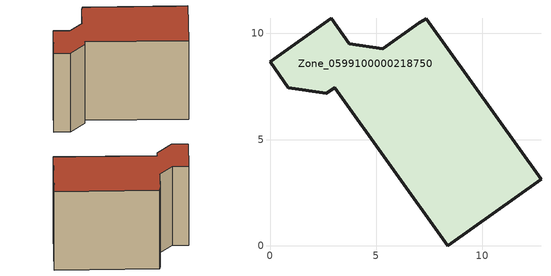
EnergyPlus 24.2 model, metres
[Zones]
Zone_0599100000218750
 floor ground (C_G): 3.73,9.52 5.32,9.27 7.04,10.5 7.35,10.69 12.76,3.14 8.37,0 3.04,7.45 2.66,7.18 0.86,7.45 0,8.66 2.88,10.72 z0
 wall outside (C_F): 3.04,7.45 8.37,0 12.76,3.14 7.35,10.69 7.04,10.5 5.32,9.27 3.73,9.52 2.88,10.72 0,8.66 0.86,7.45 2.66,7.18 3.04,7.45 z0:8.35
 roof outside (C_R): 7.04,10.5 5.32,9.27 3.73,9.52 2.88,10.72 0,8.66 0.86,7.45 2.66,7.18 3.04,7.45 8.37,0 12.76,3.14 7.35,10.69 z8.35
[BUILDING]
Pand.0599100000218750: North Axis=0; Terrain=City; Loads Convergence Tolerance Value=0.04; Temperature Convergence Tolerance Value=0.4; Solar Distribution=FullExterior; Maximum Number of Warmup Days=25; Minimum Number of Warmup Days=1
[Site:Location]
Rotterdam.The.Hague.AP_ZH_NLD Design_Conditions: Latitude=51.96; Longitude=4.45; Time Zone=1; Elevation=-4.5
[SITE:GROUNDTEMPERATURE:BUILDINGSURFACE]
18, 18, 18, 18, 18, 18, 18, 18, 18, 18, 18, 18
[MATERIAL] Thermal Absorptance=0.9; Solar Absorptance=0.7; Visible Absorptance=0.7
Name | Roughness | Thickness | Conductivity | Density | Specific Heat
G.TI.1975-1991 | MediumSmooth | 0.15 | 0.288461 | 540 | 1210
F.TI.1975-1991 | Rough | 0.3 | 0.230769 | 1920 | 840
R.TI.1975-1991 | MediumRough | 0.2 | 0.153846 | 1500 | 1000
[CONSTRUCTION]
C_G: G.TI.1975-1991
C_F: F.TI.1975-1991
C_R: R.TI.1975-1991
[ZONE]
Zone_0599100000218750: Type=1; Multiplier=1; Ceiling Height=Autocalculate; Volume=Autocalculate; Floor Area=autocalculate; Part of Total Floor Area=Yes
[ZONEINFILTRATION:DESIGNFLOWRATE]
Infil_Zone_0599100000218750: Zone or ZoneList or Space or SpaceList=Zone_0599100000218750; Schedule=AlwaysOn; Design Flow Rate Calculation Method=Flow/Area; Flow Rate per Floor Area=0.003; Constant Term Coefficient=1; Temperature Term Coefficient=0; Velocity Term Coefficient=0; Velocity Squared Term Coefficient=0
[HVACTEMPLATE:ZONE:IDEALLOADSAIRSYSTEM]
Zone_0599100000218750: Maximum Heating Supply Air Temperature=50; Minimum Cooling Supply Air Temperature=13; Maximum Heating Supply Air Humidity Ratio=0.0156; Minimum Cooling Supply Air Humidity Ratio=0.0077; Heating Limit=NoLimit; Cooling Limit=NoLimit; Dehumidification Control Type=ConstantSensibleHeatRatio; Cooling Sensible Heat Ratio=0.7; Dehumidification Setpoint=60; Humidification Control Type=None; Humidification Setpoint=30; Outdoor Air Method=None; Outdoor Air Flow Rate per Person=0.00944; Outdoor Air Flow Rate per Zone Floor Area=0; Outdoor Air Flow Rate per Zone=0; Demand Controlled Ventilation Type=None; Outdoor Air Economizer Type=NoEconomizer; Heat Recovery Type=None; Sensible Heat Recovery Effectiveness=0.7; Latent Heat Recovery Effectiveness=0.65
[ZONECONTROL:THERMOSTAT]
ThermostatControl_Zone_0599100000218750: Zone or ZoneList=Zone_0599100000218750; Control Type Schedule=DualSetpointControlType; Control 1=Thermostat_Zone_0599100000218750; Temperature Difference Between Cutout And Setpoint=0
[THERMOSTATSETPOINT:DUALSETPOINT]
Thermostat_Zone_0599100000218750: Heating Setpoint Temperature Schedule=HeatingSetpoint_Zone_0599100000218750; Cooling Setpoint Temperature Schedule=CoolingSetpoint_Zone_0599100000218750
[SCHEDULE:COMPACT]
HeatingSetpoint_Zone_0599100000218750: Through: 12/31, For: AllDays, Until: 24:00, 21
CoolingSetpoint_Zone_0599100000218750: Through: 12/31, For: AllDays, Until: 24:00, 24
DualSetpointControlType: Through: 12/31, For: AllDays, Until: 24:00, 4
AlwaysOn: Through: 12/31, For: AllDays, Until: 24:00, 1
